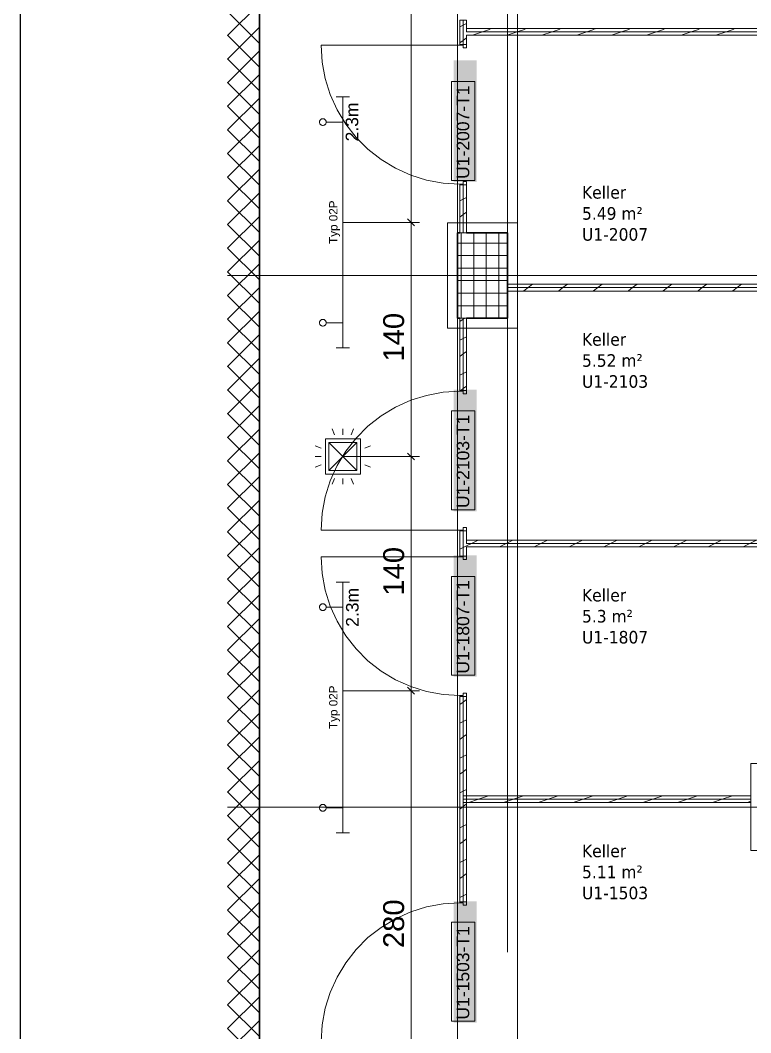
# Model space of a CAD drawing. Extents: x -1132 to 613, y -179 to 712.
# Drawn here: x -1132.4 to -1045, y 47.5 to 168.6 of the extents above; entities that cross this region are included whole.
import ezdxf
from ezdxf.lldxf.tags import DXFTag

# ---------------------------------------------------------------- set-up
doc = ezdxf.new("R2010")
doc.units = 0
doc.layers.get('0').update_dxf_attribs({"lineweight": 13})
for name, color, linetype, lineweight in [('A-AREA-____-IDEN', 7, 'Continuous', 5), ('A-DOOR-____-IDEN', 7, 'Continuous', 5), ('A-DOOR-FRAM-MCUT', 7, 'Continuous', 9), ('A-DOOR-OPNG-OTLN', 7, 'Continuous', 9), ('A-FLOR-____-OVHD', 7, 'Strichpunkt - Fein', 9), ('A-WALL-____-MCUT', 7, 'Continuous', 35), ('A-WALL-____-PATT', 7, 'Continuous', 35), ('A-WALL-FNSH-MCUT', 7, 'Continuous', 35), ('S-COLS-____-MCUT', 7, 'Continuous', 35), ('S-COLS-____-OTLN', 7, 'Continuous', 9), ('S-GRID-____-OTLN', 7, 'Continuous', 5)]:
    doc.layers.add(name, color=color, linetype=linetype, lineweight=lineweight)
for name, color, linetype, lineweight, true_color in [('EL01_VVV_Mass', 7, 'Continuous', 13, 0xb2b200), ('EL01_WAN_Leuchten', 7, 'Continuous', 13, 0x0080ff), ('EL01_WAN_Leuchtentyp', 7, 'Continuous', 13, 0x0099ff), ('EL01_WAN_Licht', 7, 'Continuous', 13, 0x0080ff)]:
    doc.layers.add(name, color=color, linetype=linetype, lineweight=lineweight, true_color=true_color)
doc.styles.get("Standard").update_dxf_attribs({"font": 'arial.ttf'})
tags = doc.linetypes.add('_Rasterlinie_', pattern=[0.375, 0.2, -0.05, 0.075, -0.05]).pattern_tags.tags
tags[10:11] = [DXFTag(74, 4), DXFTag(75, 0), DXFTag(340, '0'), DXFTag(46, 1.0), DXFTag(50, 0.0), DXFTag(44, 0.0), DXFTag(45, 0.0)]
tags[8:9] = [DXFTag(74, 4), DXFTag(75, 0), DXFTag(340, '0'), DXFTag(46, 1.0), DXFTag(50, 0.0), DXFTag(44, 0.0), DXFTag(45, 0.0)]
tags[6:7] = [DXFTag(74, 4), DXFTag(75, 0), DXFTag(340, '0'), DXFTag(46, 1.0), DXFTag(50, 0.0), DXFTag(44, 0.0), DXFTag(45, 0.0)]
tags[4:5] = [DXFTag(74, 4), DXFTag(75, 0), DXFTag(340, '0'), DXFTag(46, 1.0), DXFTag(50, 0.0), DXFTag(44, 0.0), DXFTag(45, 0.0)]
tags = doc.linetypes.add('Strichpunkt - Fein', pattern=[0.2, 0.1, -0.05, 0, -0.05]).pattern_tags.tags
tags[10:11] = [DXFTag(74, 4), DXFTag(75, 0), DXFTag(340, '0'), DXFTag(46, 1.0), DXFTag(50, 0.0), DXFTag(44, 0.0), DXFTag(45, 0.0)]
tags[8:9] = [DXFTag(74, 4), DXFTag(75, 0), DXFTag(340, '0'), DXFTag(46, 1.0), DXFTag(50, 0.0), DXFTag(44, 0.0), DXFTag(45, 0.0)]
tags[6:7] = [DXFTag(74, 4), DXFTag(75, 0), DXFTag(340, '0'), DXFTag(46, 1.0), DXFTag(50, 0.0), DXFTag(44, 0.0), DXFTag(45, 0.0)]
tags[4:5] = [DXFTag(74, 4), DXFTag(75, 0), DXFTag(340, '0'), DXFTag(46, 1.0), DXFTag(50, 0.0), DXFTag(44, 0.0), DXFTag(45, 0.0)]

# ---------------------------------------------------------------- blocks, each defined once
blk = doc.blocks.new('Referenz-A0UNPDE96I', base_point=(-1115.89, -117.37))
at = {"layer": 'A-DOOR-____-IDEN', "color": 0, "linetype": 'Continuous', "ltscale": 0.13}
for p, q in [((-1080.81, 149.42), (-1080.81, 161.26)), ((-1080.81, 161.26), (-1078.03, 161.26)), ((-1078.03, 161.26), (-1078.03, 149.42)), ((-1078.03, 149.42), (-1080.81, 149.42)), ((-1080.81, 110.04), (-1080.81, 121.88)), ((-1080.81, 121.88), (-1078.03, 121.88)), ((-1078.03, 121.88), (-1078.03, 110.04)), ((-1078.03, 110.04), (-1080.81, 110.04)), ((-1080.81, 90.24), (-1080.81, 102.08)), ((-1080.81, 102.08), (-1078.03, 102.08)), ((-1078.03, 102.08), (-1078.03, 90.24)), ((-1078.03, 90.24), (-1080.81, 90.24)), ((-1080.81, 48.86), (-1080.81, 60.7)), ((-1080.81, 60.7), (-1078.03, 60.7)), ((-1078.03, 60.7), (-1078.03, 48.86)), ((-1078.03, 48.86), (-1080.81, 48.86))]:
    blk.add_line(p, q, dxfattribs=at)
at = {"layer": 'A-DOOR-____-IDEN', "color": 7, "linetype": 'Continuous', "ltscale": 0.13, "true_color": 0xffffff}
for points in [[(-1080.56, 149.25), (-1077.8, 149.25), (-1080.56, 163.79)], [(-1077.8, 149.25), (-1080.56, 163.79), (-1077.8, 163.79)], [(-1080.56, 109.87), (-1077.8, 109.87), (-1080.56, 124.4)], [(-1077.8, 109.87), (-1080.56, 124.4), (-1077.8, 124.4)], [(-1080.56, 90.07), (-1077.8, 90.07), (-1080.56, 104.6)], [(-1077.8, 90.07), (-1080.56, 104.6), (-1077.8, 104.6)], [(-1080.56, 48.68), (-1077.8, 48.68), (-1080.56, 63.22)], [(-1077.8, 48.68), (-1080.56, 63.22), (-1077.8, 63.22)]]:
    blk.add_solid(points, dxfattribs=at)
at = {"layer": 'A-DOOR-FRAM-MCUT', "color": 0, "linetype": 'Continuous', "ltscale": 0.13}
for p, q in [((-1079.81, 165.7), (-1079.81, 165.6)), ((-1079.01, 165.7), (-1079.81, 165.7)), ((-1079.81, 165.6), (-1079.41, 165.6)), ((-1079.41, 165.6), (-1079.41, 165.3)), ((-1079.41, 165.3), (-1079.01, 165.3)), ((-1079.01, 165.3), (-1079.01, 165.7)), ((-1079.81, 149), (-1079.81, 148.9)), ((-1079.41, 149), (-1079.81, 149)), ((-1079.01, 149.3), (-1079.41, 149.3)), ((-1079.41, 149.3), (-1079.41, 149)), ((-1079.01, 148.9), (-1079.01, 149.3)), ((-1079.81, 148.9), (-1079.01, 148.9)), ((-1079.81, 124.31), (-1079.01, 124.31)), ((-1079.81, 124.21), (-1079.81, 124.31)), ((-1079.41, 124.21), (-1079.81, 124.21)), ((-1079.41, 123.91), (-1079.41, 124.21)), ((-1079.01, 123.91), (-1079.41, 123.91)), ((-1079.01, 124.31), (-1079.01, 123.91)), ((-1079.41, 107.91), (-1079.01, 107.91)), ((-1079.41, 107.61), (-1079.41, 107.91)), ((-1079.01, 107.91), (-1079.01, 107.51)), ((-1079.81, 107.61), (-1079.41, 107.61)), ((-1079.81, 107.51), (-1079.81, 107.61)), ((-1079.01, 107.51), (-1079.81, 107.51)), ((-1079.81, 104.51), (-1079.81, 104.41)), ((-1079.01, 104.51), (-1079.81, 104.51)), ((-1079.81, 104.41), (-1079.41, 104.41)), ((-1079.41, 104.41), (-1079.41, 104.11)), ((-1079.01, 104.11), (-1079.01, 104.51)), ((-1079.41, 104.11), (-1079.01, 104.11)), ((-1079.81, 87.81), (-1079.81, 87.71)), ((-1079.41, 87.81), (-1079.81, 87.81)), ((-1079.81, 87.71), (-1079.01, 87.71)), ((-1079.01, 88.11), (-1079.41, 88.11)), ((-1079.41, 88.11), (-1079.41, 87.81)), ((-1079.01, 87.71), (-1079.01, 88.11)), ((-1079.81, 63.13), (-1079.01, 63.13)), ((-1079.81, 63.03), (-1079.81, 63.13)), ((-1079.41, 63.03), (-1079.81, 63.03)), ((-1079.41, 62.73), (-1079.41, 63.03)), ((-1079.01, 63.13), (-1079.01, 62.73)), ((-1079.01, 62.73), (-1079.41, 62.73))]:
    blk.add_line(p, q, dxfattribs=at)
at = {"layer": 'A-DOOR-OPNG-OTLN', "color": 0, "linetype": 'Continuous', "ltscale": 0.13}
for p, q in [((-1079.81, 165.6), (-1096.41, 165.6)), ((-1096.41, 165.6), (-1096.29, 163.6)), ((-1096.29, 163.6), (-1095.93, 161.62)), ((-1095.93, 161.62), (-1095.34, 159.71)), ((-1095.34, 159.71), (-1094.51, 157.88)), ((-1094.51, 157.88), (-1093.48, 156.17)), ((-1093.48, 156.17), (-1092.24, 154.59)), ((-1092.24, 154.59), (-1090.82, 153.17)), ((-1090.82, 153.17), (-1089.24, 151.93)), ((-1089.24, 151.93), (-1087.53, 150.9)), ((-1087.53, 150.9), (-1085.7, 150.08)), ((-1085.7, 150.08), (-1083.79, 149.48)), ((-1083.79, 149.48), (-1081.82, 149.12)), ((-1081.82, 149.12), (-1079.81, 149)), ((-1083.79, 123.73), (-1085.7, 123.14)), ((-1081.82, 124.09), (-1083.79, 123.73)), ((-1079.81, 124.21), (-1081.82, 124.09)), ((-1085.7, 123.14), (-1087.53, 122.31)), ((-1089.24, 121.28), (-1090.82, 120.04)), ((-1087.53, 122.31), (-1089.24, 121.28)), ((-1090.82, 120.04), (-1092.24, 118.62)), ((-1092.24, 118.62), (-1093.48, 117.04)), ((-1093.48, 117.04), (-1094.51, 115.33)), ((-1094.51, 115.33), (-1095.34, 113.5)), ((-1095.34, 113.5), (-1095.93, 111.59)), ((-1095.93, 111.59), (-1096.29, 109.62)), ((-1096.29, 109.62), (-1096.41, 107.61)), ((-1079.81, 107.61), (-1096.41, 107.61)), ((-1079.81, 104.41), (-1096.41, 104.41)), ((-1096.41, 104.41), (-1096.29, 102.41)), ((-1096.29, 102.41), (-1095.93, 100.44)), ((-1095.93, 100.44), (-1095.34, 98.53)), ((-1095.34, 98.53), (-1094.51, 96.7)), ((-1094.51, 96.7), (-1093.48, 94.98)), ((-1093.48, 94.98), (-1092.24, 93.41)), ((-1092.24, 93.41), (-1090.82, 91.99)), ((-1090.82, 91.99), (-1089.24, 90.75)), ((-1089.24, 90.75), (-1087.53, 89.72)), ((-1087.53, 89.72), (-1085.7, 88.89)), ((-1085.7, 88.89), (-1083.79, 88.3)), ((-1083.79, 88.3), (-1081.82, 87.94)), ((-1081.82, 87.94), (-1079.81, 87.81)), ((-1079.81, 63.03), (-1081.82, 62.91)), ((-1085.7, 61.95), (-1087.53, 61.13)), ((-1083.79, 62.55), (-1085.7, 61.95)), ((-1081.82, 62.91), (-1083.79, 62.55)), ((-1087.53, 61.13), (-1089.24, 60.09)), ((-1089.24, 60.09), (-1090.82, 58.86)), ((-1090.82, 58.86), (-1092.24, 57.44)), ((-1092.24, 57.44), (-1093.48, 55.86)), ((-1093.48, 55.86), (-1094.51, 54.15)), ((-1094.51, 54.15), (-1095.34, 52.32)), ((-1095.34, 52.32), (-1095.93, 50.41)), ((-1095.93, 50.41), (-1096.29, 48.43)), ((-1096.29, 48.43), (-1096.41, 46.43))]:
    blk.add_line(p, q, dxfattribs=at)
at = {"layer": 'A-FLOR-____-OVHD', "color": 0, "linetype": 'Strichpunkt - Fein', "ltscale": 0.13}
for p, q in [((-1074.11, 57.13), (-1074.11, 392.58)), ((-1072.91, 373.68), (-1072.91, -106.42)), ((-1074.11, 142.78), (-1074.11, 194.98)), ((-1072.91, 144.38), (-1081.31, 144.38)), ((-1081.31, 144.38), (-1081.31, 131.78)), ((-1072.91, 131.78), (-1072.91, 144.38)), ((-1081.31, 131.78), (-1072.91, 131.78)), ((-1004.31, 79.68), (-1045.01, 79.68)), ((-1045.01, 79.68), (-1045.01, 69.28)), ((-1045.01, 69.28), (-1004.31, 69.28))]:
    blk.add_line(p, q, dxfattribs=at)
at = {"layer": 'A-WALL-____-MCUT', "color": 0, "linetype": 'Continuous', "ltscale": 0.35}
blk.add_line((-1103.81, -107.62), (-1103.81, 257.88), dxfattribs=at)
at = {"layer": 'A-WALL-____-MCUT', "color": 0, "linetype": 'Continuous', "lineweight": 9, "ltscale": 0.13}
for p, q in [((-1079.41, 165.7), (-1079.41, 168.6)), ((-1079.01, 167.6), (-1079.01, 167.2)), ((-924.61, 167.2), (-1079.01, 167.2)), ((-1079.41, 143.18), (-1079.41, 148.9)), ((-1079.81, 143.18), (-1079.01, 143.18)), ((-924.61, 136.61), (-1074.11, 136.61)), ((-1079.01, 132.98), (-1079.81, 132.98)), ((-1079.41, 124.31), (-1079.41, 132.98)), ((-1079.41, 104.51), (-1079.41, 107.51)), ((-1079.01, 106.41), (-1079.01, 106.01)), ((-924.61, 106.01), (-1079.01, 106.01)), ((-1079.41, 63.13), (-1079.41, 87.71)), ((-1045.01, 75.42), (-1079.41, 75.42))]:
    blk.add_line(p, q, dxfattribs=at)
at = {"layer": 'A-WALL-____-PATT', "color": 0, "linetype": 'Continuous', "lineweight": 9, "ltscale": 0.13}
for p, q in [((-1107.61, 166.79), (-1103.81, 170.58)), ((-1103.81, 165.83), (-1107.61, 169.63)), ((-1107.61, 163.96), (-1103.81, 167.76)), ((-1079.41, 168), (-1079.81, 167.8)), ((-1079.01, 168.2), (-1079.41, 168)), ((-1077.12, 167.2), (-1078.32, 166.8)), ((-1076.27, 167.48), (-1077.12, 167.2)), ((-1076.06, 167.6), (-1076.21, 167.52)), ((-1072.95, 167.2), (-1074.15, 166.8)), ((-1072.1, 167.48), (-1072.95, 167.2)), ((-1071.9, 167.6), (-1072.05, 167.52)), ((-1068.79, 167.2), (-1069.99, 166.8)), ((-1067.93, 167.48), (-1068.79, 167.2)), ((-1067.73, 167.6), (-1067.88, 167.52)), ((-1064.63, 167.2), (-1065.83, 166.8)), ((-1063.77, 167.48), (-1064.63, 167.2)), ((-1063.57, 167.6), (-1063.72, 167.52)), ((-1060.46, 167.2), (-1061.66, 166.8)), ((-1059.6, 167.48), (-1060.46, 167.2)), ((-1059.4, 167.6), (-1059.55, 167.52)), ((-1056.3, 167.2), (-1057.5, 166.8)), ((-1055.44, 167.48), (-1056.3, 167.2)), ((-1055.24, 167.6), (-1055.39, 167.52)), ((-1052.13, 167.2), (-1053.33, 166.8)), ((-1051.27, 167.48), (-1052.13, 167.2)), ((-1051.07, 167.6), (-1051.22, 167.52)), ((-1047.97, 167.2), (-1049.17, 166.8)), ((-1047.11, 167.48), (-1047.97, 167.2)), ((-1046.91, 167.6), (-1047.06, 167.52)), ((-1103.81, 163), (-1107.61, 166.8)), ((-1079.41, 166.18), (-1079.81, 165.88)), ((-1079.01, 166.48), (-1079.41, 166.18)), ((-1107.61, 161.13), (-1103.81, 164.93)), ((-1103.81, 160.17), (-1107.61, 163.97)), ((-1107.61, 158.3), (-1103.81, 162.1)), ((-1103.81, 157.34), (-1107.61, 161.14)), ((-1107.61, 155.47), (-1103.81, 159.27)), ((-1103.81, 154.51), (-1107.61, 158.31)), ((-1107.61, 152.64), (-1103.81, 156.44)), ((-1103.81, 151.69), (-1107.61, 155.48)), ((-1107.61, 149.82), (-1103.81, 153.61)), ((-1103.81, 148.86), (-1107.61, 152.66)), ((-1107.61, 146.99), (-1103.81, 150.79)), ((-1103.81, 146.03), (-1107.61, 149.83)), ((-1107.61, 144.16), (-1103.81, 147.96)), ((-1103.81, 143.2), (-1107.61, 147)), ((-1079.41, 147.18), (-1079.81, 146.98)), ((-1079.01, 147.38), (-1079.41, 147.18)), ((-1079.41, 145.35), (-1079.81, 145.05)), ((-1079.01, 145.65), (-1079.41, 145.35)), ((-1107.61, 141.33), (-1103.81, 145.13)), ((-1103.81, 140.37), (-1107.61, 144.17)), ((-1079.01, 143.21), (-1079.08, 143.18)), ((-1107.61, 138.5), (-1103.81, 142.3)), ((-1103.81, 137.54), (-1107.61, 141.34)), ((-1107.61, 135.67), (-1103.81, 139.47)), ((-1103.81, 134.72), (-1107.61, 138.51)), ((-1071.11, 137.01), (-1071.64, 136.61)), ((-1066.94, 137.01), (-1067.48, 136.61)), ((-1062.78, 137.01), (-1063.31, 136.61)), ((-1058.61, 137.01), (-1059.15, 136.61)), ((-1054.45, 137.01), (-1054.98, 136.61)), ((-1050.28, 137.01), (-1050.82, 136.61)), ((-1046.12, 137.01), (-1046.65, 136.61)), ((-1107.61, 132.85), (-1103.81, 136.64)), ((-1103.81, 131.89), (-1107.61, 135.69)), ((-1072.05, 136.28), (-1072.21, 136.21)), ((-1071.64, 136.61), (-1072.15, 136.23)), ((-1067.89, 136.28), (-1068.04, 136.21)), ((-1067.48, 136.61), (-1067.98, 136.23)), ((-1063.72, 136.28), (-1063.88, 136.21)), ((-1063.31, 136.61), (-1063.81, 136.23)), ((-1059.56, 136.28), (-1059.71, 136.21)), ((-1059.15, 136.61), (-1059.65, 136.23)), ((-1055.39, 136.28), (-1055.55, 136.21)), ((-1054.98, 136.61), (-1055.48, 136.23)), ((-1051.23, 136.28), (-1051.38, 136.21)), ((-1050.82, 136.61), (-1051.32, 136.23)), ((-1047.06, 136.28), (-1047.22, 136.21)), ((-1046.65, 136.61), (-1047.15, 136.23)), ((-1107.61, 130.02), (-1103.81, 133.81)), ((-1103.81, 129.06), (-1107.61, 132.86)), ((-1079.41, 132.86), (-1079.81, 132.56)), ((-1079.26, 132.98), (-1079.41, 132.86)), ((-1107.61, 127.19), (-1103.81, 130.99)), ((-1103.81, 126.23), (-1107.61, 130.03)), ((-1079.41, 130.52), (-1079.81, 130.32)), ((-1079.01, 130.72), (-1079.41, 130.52)), ((-1079.41, 128.69), (-1079.81, 128.39)), ((-1079.01, 128.99), (-1079.41, 128.69)), ((-1107.61, 124.36), (-1103.81, 128.16)), ((-1103.81, 123.4), (-1107.61, 127.2)), ((-1079.41, 126.35), (-1079.81, 126.15)), ((-1079.01, 126.55), (-1079.41, 126.35)), ((-1107.61, 121.53), (-1103.81, 125.33)), ((-1079.01, 124.83), (-1079.41, 124.53)), ((-1103.81, 120.57), (-1107.61, 124.37)), ((-1079.41, 124.53), (-1079.7, 124.31)), ((-1107.61, 118.7), (-1103.81, 122.5)), ((-1103.81, 117.75), (-1107.61, 121.54)), ((-1107.61, 115.88), (-1103.81, 119.67)), ((-1103.81, 114.92), (-1107.61, 118.71)), ((-1107.61, 113.05), (-1103.81, 116.84)), ((-1103.81, 112.09), (-1107.61, 115.89)), ((-1107.61, 110.22), (-1103.81, 114.02)), ((-1103.81, 109.26), (-1107.61, 113.06)), ((-1107.61, 107.39), (-1103.81, 111.19)), ((-1103.81, 106.43), (-1107.61, 110.23)), ((-1107.61, 104.56), (-1103.81, 108.36)), ((-1103.81, 103.6), (-1107.61, 107.4)), ((-1107.61, 101.73), (-1103.81, 105.53)), ((-1079.41, 105.53), (-1079.81, 105.33)), ((-1079.01, 105.73), (-1079.41, 105.53)), ((-1078.44, 106.01), (-1079.01, 105.73)), ((-1077.64, 106.41), (-1078.44, 106.01)), ((-1074.28, 106.01), (-1075.08, 105.61)), ((-1073.48, 106.41), (-1074.28, 106.01)), ((-1070.11, 106.01), (-1070.91, 105.61)), ((-1069.31, 106.41), (-1070.11, 106.01)), ((-1065.95, 106.01), (-1066.75, 105.61)), ((-1065.15, 106.41), (-1065.95, 106.01)), ((-1061.78, 106.01), (-1062.58, 105.61)), ((-1060.98, 106.41), (-1061.78, 106.01)), ((-1057.62, 106.01), (-1058.42, 105.61)), ((-1056.82, 106.41), (-1057.62, 106.01)), ((-1053.45, 106.01), (-1054.25, 105.61)), ((-1052.65, 106.41), (-1053.45, 106.01)), ((-1049.29, 106.01), (-1050.09, 105.61)), ((-1048.49, 106.41), (-1049.29, 106.01)), ((-1045.12, 106.01), (-1045.92, 105.61)), ((-1044.32, 106.41), (-1045.12, 106.01)), ((-1103.81, 100.77), (-1107.61, 104.57)), ((-1107.61, 98.9), (-1103.81, 102.7)), ((-1103.81, 97.95), (-1107.61, 101.74)), ((-1107.61, 96.08), (-1103.81, 99.87)), ((-1103.81, 95.12), (-1107.61, 98.92)), ((-1107.61, 93.25), (-1103.81, 97.05)), ((-1103.81, 92.29), (-1107.61, 96.09)), ((-1107.61, 90.42), (-1103.81, 94.22)), ((-1103.81, 89.46), (-1107.61, 93.26)), ((-1107.61, 87.59), (-1103.81, 91.39)), ((-1103.81, 86.63), (-1107.61, 90.43)), ((-1107.61, 84.76), (-1103.81, 88.56)), ((-1103.81, 83.8), (-1107.61, 87.6)), ((-1079.01, 87.34), (-1079.41, 87.04)), ((-1079.41, 87.04), (-1079.81, 86.74)), ((-1107.61, 81.93), (-1103.81, 85.73)), ((-1079.01, 84.9), (-1079.41, 84.7)), ((-1103.81, 80.98), (-1107.61, 84.77)), ((-1079.41, 84.7), (-1079.81, 84.5)), ((-1107.61, 79.11), (-1103.81, 82.9)), ((-1079.41, 82.88), (-1079.81, 82.58)), ((-1079.01, 83.18), (-1079.41, 82.88)), ((-1103.81, 78.15), (-1107.61, 81.94)), ((-1107.61, 76.28), (-1103.81, 80.07)), ((-1079.41, 80.54), (-1079.81, 80.34)), ((-1079.01, 80.74), (-1079.41, 80.54)), ((-1103.81, 75.32), (-1107.61, 79.12)), ((-1079.01, 79.01), (-1079.41, 78.71)), ((-1079.41, 78.71), (-1079.81, 78.41)), ((-1107.61, 73.45), (-1103.81, 77.25)), ((-1079.41, 76.37), (-1079.81, 76.17)), ((-1079.01, 76.57), (-1079.41, 76.37)), ((-1103.81, 72.49), (-1107.61, 76.29)), ((-1077.57, 75.42), (-1078.76, 75.03)), ((-1076.37, 75.82), (-1077.57, 75.42)), ((-1073.4, 75.42), (-1074.59, 75.03)), ((-1072.2, 75.82), (-1073.4, 75.42)), ((-1069.24, 75.42), (-1070.43, 75.03)), ((-1068.04, 75.82), (-1069.24, 75.42)), ((-1065.07, 75.42), (-1066.26, 75.03)), ((-1063.87, 75.82), (-1065.07, 75.42)), ((-1060.91, 75.42), (-1062.1, 75.03)), ((-1059.71, 75.82), (-1060.91, 75.42)), ((-1056.74, 75.42), (-1057.93, 75.03)), ((-1055.54, 75.82), (-1056.74, 75.42)), ((-1052.58, 75.42), (-1053.77, 75.03)), ((-1051.38, 75.82), (-1052.58, 75.42)), ((-1048.41, 75.42), (-1049.6, 75.03)), ((-1047.21, 75.82), (-1048.41, 75.42)), ((-1045.01, 75.17), (-1045.44, 75.03)), ((-1107.61, 70.62), (-1103.81, 74.42)), ((-1079.41, 74.55), (-1079.81, 74.25)), ((-1079.01, 74.85), (-1079.41, 74.55)), ((-1103.81, 69.66), (-1107.61, 73.46)), ((-1107.61, 67.79), (-1103.81, 71.59)), ((-1079.41, 72.21), (-1079.81, 72.01)), ((-1079.01, 72.41), (-1079.41, 72.21)), ((-1103.81, 66.83), (-1107.61, 70.63)), ((-1079.41, 70.38), (-1079.81, 70.08)), ((-1079.01, 70.68), (-1079.41, 70.38)), ((-1107.61, 64.96), (-1103.81, 68.76)), ((-1079.41, 68.04), (-1079.81, 67.84)), ((-1079.01, 68.24), (-1079.41, 68.04)), ((-1103.81, 64.01), (-1107.61, 67.8)), ((-1107.61, 62.14), (-1103.81, 65.93)), ((-1079.41, 66.22), (-1079.81, 65.92)), ((-1079.01, 66.52), (-1079.41, 66.22)), ((-1103.81, 61.18), (-1107.61, 64.97)), ((-1107.61, 59.31), (-1103.81, 63.1)), ((-1079.41, 63.88), (-1079.81, 63.68)), ((-1079.01, 64.08), (-1079.41, 63.88)), ((-1103.81, 58.35), (-1107.61, 62.15)), ((-1107.61, 56.48), (-1103.81, 60.28)), ((-1103.81, 55.52), (-1107.61, 59.32)), ((-1107.61, 53.65), (-1103.81, 57.45)), ((-1103.81, 52.69), (-1107.61, 56.49)), ((-1107.61, 50.82), (-1103.81, 54.62)), ((-1103.81, 49.86), (-1107.61, 53.66)), ((-1107.61, 47.99), (-1103.81, 51.79)), ((-1103.81, 47.03), (-1107.61, 50.83)), ((-1107.61, 45.16), (-1103.81, 48.96)), ((-1103.81, 44.21), (-1107.61, 48))]:
    blk.add_line(p, q, dxfattribs=at)
at = {"layer": 'A-WALL-FNSH-MCUT', "color": 0, "linetype": 'Continuous', "lineweight": 9, "ltscale": 0.13}
for p, q in [((-1079.81, 168.6), (-1079.81, 165.7)), ((-1079.01, 168.6), (-1079.81, 168.6)), ((-1079.01, 167.6), (-1079.01, 168.6)), ((-924.61, 167.6), (-1079.01, 167.6)), ((-1079.01, 165.7), (-1079.01, 166.8)), ((-1079.01, 166.8), (-924.61, 166.8)), ((-1079.81, 165.7), (-1079.01, 165.7)), ((-1079.81, 148.9), (-1079.81, 143.18)), ((-1079.01, 148.9), (-1079.81, 148.9)), ((-1079.01, 143.18), (-1079.01, 148.9)), ((-924.61, 137.01), (-1074.11, 137.01)), ((-1074.11, 137.01), (-1074.11, 136.21)), ((-1074.11, 136.21), (-924.61, 136.21)), ((-1079.81, 132.98), (-1079.81, 124.31)), ((-1079.01, 124.31), (-1079.01, 132.98)), ((-1079.81, 124.31), (-1079.01, 124.31)), ((-1079.81, 107.51), (-1079.81, 104.51)), ((-1079.01, 107.51), (-1079.81, 107.51)), ((-1079.01, 106.41), (-1079.01, 107.51)), ((-924.61, 106.41), (-1079.01, 106.41)), ((-1079.01, 104.51), (-1079.01, 105.61)), ((-1079.01, 105.61), (-924.61, 105.61)), ((-1079.81, 104.51), (-1079.01, 104.51)), ((-1079.81, 87.71), (-1079.81, 63.13)), ((-1079.01, 87.71), (-1079.81, 87.71)), ((-1079.01, 63.13), (-1079.01, 87.71)), ((-1045.01, 75.82), (-1079.41, 75.82)), ((-1045.01, 75.02), (-1045.01, 75.82)), ((-1079.41, 75.02), (-1045.01, 75.02)), ((-1079.81, 63.13), (-1079.01, 63.13))]:
    blk.add_line(p, q, dxfattribs=at)
at = {"layer": 'S-COLS-____-MCUT', "color": 0, "linetype": 'Continuous', "ltscale": 0.35}
for p, q in [((-1079.81, 143.18), (-1080.11, 143.18)), ((-1080.11, 143.18), (-1080.11, 132.98)), ((-1074.11, 143.18), (-1079.01, 143.18)), ((-1074.11, 132.98), (-1074.11, 143.18)), ((-1080.11, 132.98), (-1079.81, 132.98)), ((-1079.01, 132.98), (-1074.11, 132.98))]:
    blk.add_line(p, q, dxfattribs=at)
at = {"layer": 'S-COLS-____-OTLN', "color": 0, "linetype": 'Continuous', "ltscale": 0.13}
for p, q in [((-1079.41, 143.18), (-1079.81, 143.18)), ((-1079.65, 132.98), (-1079.65, 143.18)), ((-1079.01, 143.18), (-1079.41, 143.18)), ((-1078.15, 132.98), (-1078.15, 143.18)), ((-1076.65, 132.98), (-1076.65, 143.18)), ((-1075.15, 132.98), (-1075.15, 143.18)), ((-1080.11, 141.95), (-1074.11, 141.95)), ((-1080.11, 140.45), (-1074.11, 140.45)), ((-1080.11, 138.95), (-1074.11, 138.95)), ((-1080.11, 137.45), (-1074.11, 137.45)), ((-1080.11, 135.95), (-1074.11, 135.95)), ((-1080.11, 134.45), (-1074.11, 134.45)), ((-1079.81, 132.98), (-1079.41, 132.98)), ((-1079.41, 132.98), (-1079.01, 132.98))]:
    blk.add_line(p, q, dxfattribs=at)
at = {"layer": 'S-GRID-____-OTLN', "color": 0, "linetype": '_Rasterlinie_', "ltscale": 0.13}
for p, q in [((-1080.11, -113.6), (-1080.11, 631.48)), ((-1107.61, 138.08), (103.38, 138.08)), ((-1107.61, 74.48), (103.38, 74.48))]:
    blk.add_line(p, q, dxfattribs=at)
at = {"layer": 'A-AREA-____-IDEN', "color": 0, "linetype": 'Continuous', "ltscale": 0.13, "char_height": 1.5, "attachment_point": 1}
for s, insert in [('{\\W0.9;\\fVerdana;Keller}', (-1065.2, 148.76)), ('{\\W0.9;\\fVerdana;5.49 m²}', (-1065.2, 146.24)), ('{\\W0.9;\\fVerdana;U1-2007}', (-1065.2, 143.73)), ('{\\W0.9;\\fVerdana;Keller}', (-1065.2, 131.17)), ('{\\W0.9;\\fVerdana;5.52 m²}', (-1065.2, 128.65)), ('{\\W0.9;\\fVerdana;U1-2103}', (-1065.2, 126.14)), ('{\\W0.9;\\fVerdana;Keller}', (-1065.2, 100.58)), ('{\\W0.9;\\fVerdana;5.3 m²}', (-1065.2, 98.06)), ('{\\W0.9;\\fVerdana;U1-1807}', (-1065.2, 95.55)), ('{\\W0.9;\\fVerdana;Keller}', (-1065.2, 69.98)), ('{\\W0.9;\\fVerdana;5.11 m²}', (-1065.2, 67.47)), ('{\\W0.9;\\fVerdana;U1-1503}', (-1065.2, 64.96))]:
    blk.add_mtext(s, dxfattribs=dict(at, insert=insert))
at = {"layer": 'A-DOOR-____-IDEN', "color": 0, "linetype": 'Continuous', "ltscale": 0.13, "char_height": 1.5, "attachment_point": 1, "rotation": 90}
for s, insert in [('{\\fArial;U1-2007-T1}', (-1080.19, 149.62)), ('{\\fArial;U1-2103-T1}', (-1080.19, 110.24)), ('{\\fArial;U1-1807-T1}', (-1080.19, 90.44)), ('{\\fArial;U1-1503-T1}', (-1080.19, 49.06))]:
    blk.add_mtext(s, dxfattribs=dict(at, insert=insert))
blk = doc.blocks.new('LED-Langfeldleuchte 37W-A0UNPDUV6I', base_point=(-1096.61, 71.4))
at = {"color": 0, "lineweight": -2}
for p, q in [((-1093.01, 101.4), (-1094.61, 101.4)), ((-1093.81, 71.4), (-1093.81, 101.4)), ((-1096.6, 98.5), (-1096.61, 98.45)), ((-1096.61, 98.45), (-1096.61, 98.4)), ((-1096.61, 98.4), (-1096.61, 98.35)), ((-1096.61, 98.35), (-1096.6, 98.3)), ((-1096.58, 98.55), (-1096.6, 98.5)), ((-1096.6, 98.3), (-1096.58, 98.25)), ((-1096.56, 98.6), (-1096.58, 98.55)), ((-1096.58, 98.25), (-1096.56, 98.2)), ((-1096.53, 98.64), (-1096.56, 98.6)), ((-1096.56, 98.2), (-1096.53, 98.16)), ((-1096.5, 98.68), (-1096.53, 98.64)), ((-1096.53, 98.16), (-1096.5, 98.12)), ((-1096.46, 98.72), (-1096.5, 98.68)), ((-1096.5, 98.12), (-1096.46, 98.08)), ((-1096.41, 98.75), (-1096.46, 98.72)), ((-1096.37, 98.77), (-1096.41, 98.75)), ((-1096.32, 98.79), (-1096.37, 98.77)), ((-1096.26, 98.8), (-1096.32, 98.79)), ((-1096.21, 98.8), (-1096.26, 98.8)), ((-1096.16, 98.8), (-1096.21, 98.8)), ((-1096.11, 98.79), (-1096.16, 98.8)), ((-1096.06, 98.77), (-1096.11, 98.79)), ((-1096.01, 98.75), (-1096.06, 98.77)), ((-1095.97, 98.72), (-1096.01, 98.75)), ((-1095.93, 98.68), (-1095.97, 98.72)), ((-1095.97, 98.08), (-1095.93, 98.12)), ((-1095.9, 98.64), (-1095.93, 98.68)), ((-1095.93, 98.12), (-1095.9, 98.16)), ((-1095.87, 98.6), (-1095.9, 98.64)), ((-1095.9, 98.16), (-1095.87, 98.2)), ((-1095.84, 98.55), (-1095.87, 98.6)), ((-1095.87, 98.2), (-1095.84, 98.25)), ((-1095.83, 98.5), (-1095.84, 98.55)), ((-1095.84, 98.25), (-1095.83, 98.3)), ((-1095.82, 98.45), (-1095.83, 98.5)), ((-1095.83, 98.3), (-1095.82, 98.35)), ((-1095.81, 98.4), (-1095.82, 98.45)), ((-1095.82, 98.35), (-1095.81, 98.4)), ((-1093.81, 98.4), (-1095.81, 98.4)), ((-1096.46, 98.08), (-1096.41, 98.05)), ((-1096.41, 98.05), (-1096.37, 98.03)), ((-1096.37, 98.03), (-1096.32, 98.01)), ((-1096.32, 98.01), (-1096.26, 98)), ((-1096.26, 98), (-1096.21, 98)), ((-1096.21, 98), (-1096.16, 98)), ((-1096.16, 98), (-1096.11, 98.01)), ((-1096.11, 98.01), (-1096.06, 98.03)), ((-1096.06, 98.03), (-1096.01, 98.05)), ((-1096.01, 98.05), (-1095.97, 98.08)), ((-1096.6, 74.5), (-1096.61, 74.45)), ((-1096.61, 74.45), (-1096.61, 74.4)), ((-1096.61, 74.4), (-1096.61, 74.35)), ((-1096.61, 74.35), (-1096.6, 74.3)), ((-1096.58, 74.55), (-1096.6, 74.5)), ((-1096.6, 74.3), (-1096.58, 74.25)), ((-1096.56, 74.6), (-1096.58, 74.55)), ((-1096.58, 74.25), (-1096.56, 74.2)), ((-1096.53, 74.64), (-1096.56, 74.6)), ((-1096.56, 74.2), (-1096.53, 74.16)), ((-1096.5, 74.68), (-1096.53, 74.64)), ((-1096.53, 74.16), (-1096.5, 74.12)), ((-1096.46, 74.72), (-1096.5, 74.68)), ((-1096.5, 74.12), (-1096.46, 74.08)), ((-1096.41, 74.75), (-1096.46, 74.72)), ((-1096.46, 74.08), (-1096.41, 74.05)), ((-1096.37, 74.77), (-1096.41, 74.75)), ((-1096.41, 74.05), (-1096.37, 74.03)), ((-1096.32, 74.79), (-1096.37, 74.77)), ((-1096.37, 74.03), (-1096.32, 74.01)), ((-1096.26, 74.8), (-1096.32, 74.79)), ((-1096.32, 74.01), (-1096.26, 74)), ((-1096.21, 74.8), (-1096.26, 74.8)), ((-1096.26, 74), (-1096.21, 74)), ((-1096.16, 74.8), (-1096.21, 74.8)), ((-1096.21, 74), (-1096.16, 74)), ((-1096.11, 74.79), (-1096.16, 74.8)), ((-1096.16, 74), (-1096.11, 74.01)), ((-1096.06, 74.77), (-1096.11, 74.79)), ((-1096.11, 74.01), (-1096.06, 74.03)), ((-1096.01, 74.75), (-1096.06, 74.77)), ((-1096.06, 74.03), (-1096.01, 74.05)), ((-1095.97, 74.72), (-1096.01, 74.75)), ((-1096.01, 74.05), (-1095.97, 74.08)), ((-1095.93, 74.68), (-1095.97, 74.72)), ((-1095.97, 74.08), (-1095.93, 74.12)), ((-1095.9, 74.64), (-1095.93, 74.68)), ((-1095.93, 74.12), (-1095.9, 74.16)), ((-1095.87, 74.6), (-1095.9, 74.64)), ((-1095.9, 74.16), (-1095.87, 74.2)), ((-1095.84, 74.55), (-1095.87, 74.6)), ((-1095.87, 74.2), (-1095.84, 74.25)), ((-1095.83, 74.5), (-1095.84, 74.55)), ((-1095.84, 74.25), (-1095.83, 74.3)), ((-1095.82, 74.45), (-1095.83, 74.5)), ((-1095.83, 74.3), (-1095.82, 74.35)), ((-1095.81, 74.4), (-1095.82, 74.45)), ((-1095.82, 74.35), (-1095.81, 74.4)), ((-1093.81, 74.4), (-1095.81, 74.4)), ((-1093.01, 71.4), (-1094.61, 71.4))]:
    blk.add_line(p, q, dxfattribs=at)
blk = doc.blocks.new('Bemerkung 1-A0UNPDUX6I', base_point=(-1095.46, 83.82))
at = {"color": 0, "lineweight": -2, "insert": (-1095.46, 83.82), "char_height": 1, "attachment_point": 1, "rotation": 90}
blk.add_mtext('{\\fArial;Typ 02P}', dxfattribs=at)
blk = doc.blocks.new('Bauteilbeschriftung-A0UNPDUZ6I', base_point=(-1093.44, 96.04))
at = {"color": 0, "linetype": 'ByBlock', "lineweight": -2, "ltscale": 0.13, "insert": (-1093.44, 96.04), "char_height": 1.5, "attachment_point": 1, "rotation": 90}
blk.add_mtext('{\\fArial;2.3m}', dxfattribs=at)
blk = doc.blocks.new('Maß-A0UNPEE96I', base_point=(-1093.81, 87.99))
at = {"color": 0, "lineweight": -2}
for p, q in [((-1084.65, 116.41), (-1093.81, 116.41)), ((-1086.07, 116.82), (-1085.24, 116)), ((-1085.65, 88.4), (-1085.65, 116.41)), ((-1086.07, 88.81), (-1085.24, 87.99)), ((-1084.65, 88.4), (-1093.81, 88.4))]:
    blk.add_line(p, q, dxfattribs=at)
at = {"color": 0, "lineweight": -2, "insert": (-1088.99, 99.77), "char_height": 2.5, "attachment_point": 1, "rotation": 90}
blk.add_mtext('{\\fArial;140}', dxfattribs=at)
blk = doc.blocks.new('LED-Langfeldleuchte 37W-A0UNPEWT6I', base_point=(-1096.61, 129.42))
at = {"color": 0, "lineweight": -2}
for p, q in [((-1093.01, 159.42), (-1094.61, 159.42)), ((-1093.81, 129.42), (-1093.81, 159.42)), ((-1096.6, 156.52), (-1096.61, 156.47)), ((-1096.61, 156.47), (-1096.61, 156.42)), ((-1096.61, 156.42), (-1096.61, 156.37)), ((-1096.61, 156.37), (-1096.6, 156.31)), ((-1096.58, 156.57), (-1096.6, 156.52)), ((-1096.6, 156.31), (-1096.58, 156.26)), ((-1096.56, 156.62), (-1096.58, 156.57)), ((-1096.58, 156.26), (-1096.56, 156.22)), ((-1096.53, 156.66), (-1096.56, 156.62)), ((-1096.5, 156.7), (-1096.53, 156.66)), ((-1096.46, 156.74), (-1096.5, 156.7)), ((-1096.41, 156.76), (-1096.46, 156.74)), ((-1096.37, 156.79), (-1096.41, 156.76)), ((-1096.32, 156.8), (-1096.37, 156.79)), ((-1096.26, 156.81), (-1096.32, 156.8)), ((-1096.21, 156.82), (-1096.26, 156.81)), ((-1096.16, 156.81), (-1096.21, 156.82)), ((-1096.11, 156.8), (-1096.16, 156.81)), ((-1096.06, 156.79), (-1096.11, 156.8)), ((-1096.01, 156.76), (-1096.06, 156.79)), ((-1095.97, 156.74), (-1096.01, 156.76)), ((-1095.93, 156.7), (-1095.97, 156.74)), ((-1095.9, 156.66), (-1095.93, 156.7)), ((-1095.87, 156.62), (-1095.9, 156.66)), ((-1095.84, 156.57), (-1095.87, 156.62)), ((-1095.87, 156.22), (-1095.84, 156.26)), ((-1095.83, 156.52), (-1095.84, 156.57)), ((-1095.84, 156.26), (-1095.83, 156.31)), ((-1095.82, 156.47), (-1095.83, 156.52)), ((-1095.83, 156.31), (-1095.82, 156.37)), ((-1095.81, 156.42), (-1095.82, 156.47)), ((-1095.82, 156.37), (-1095.81, 156.42)), ((-1093.81, 156.42), (-1095.81, 156.42)), ((-1096.56, 156.22), (-1096.53, 156.17)), ((-1096.53, 156.17), (-1096.5, 156.14)), ((-1096.5, 156.14), (-1096.46, 156.1)), ((-1096.46, 156.1), (-1096.41, 156.07)), ((-1096.41, 156.07), (-1096.37, 156.05)), ((-1096.37, 156.05), (-1096.32, 156.03)), ((-1096.32, 156.03), (-1096.26, 156.02)), ((-1096.26, 156.02), (-1096.21, 156.02)), ((-1096.21, 156.02), (-1096.16, 156.02)), ((-1096.16, 156.02), (-1096.11, 156.03)), ((-1096.11, 156.03), (-1096.06, 156.05)), ((-1096.06, 156.05), (-1096.01, 156.07)), ((-1096.01, 156.07), (-1095.97, 156.1)), ((-1095.97, 156.1), (-1095.93, 156.14)), ((-1095.93, 156.14), (-1095.9, 156.17)), ((-1095.9, 156.17), (-1095.87, 156.22)), ((-1096.6, 132.52), (-1096.61, 132.47)), ((-1096.61, 132.47), (-1096.61, 132.42)), ((-1096.61, 132.42), (-1096.61, 132.37)), ((-1096.61, 132.37), (-1096.6, 132.31)), ((-1096.58, 132.57), (-1096.6, 132.52)), ((-1096.6, 132.31), (-1096.58, 132.26)), ((-1096.56, 132.62), (-1096.58, 132.57)), ((-1096.58, 132.26), (-1096.56, 132.22)), ((-1096.53, 132.66), (-1096.56, 132.62)), ((-1096.56, 132.22), (-1096.53, 132.17)), ((-1096.5, 132.7), (-1096.53, 132.66)), ((-1096.53, 132.17), (-1096.5, 132.14)), ((-1096.46, 132.74), (-1096.5, 132.7)), ((-1096.5, 132.14), (-1096.46, 132.1)), ((-1096.41, 132.76), (-1096.46, 132.74)), ((-1096.46, 132.1), (-1096.41, 132.07)), ((-1096.37, 132.79), (-1096.41, 132.76)), ((-1096.41, 132.07), (-1096.37, 132.05)), ((-1096.32, 132.8), (-1096.37, 132.79)), ((-1096.37, 132.05), (-1096.32, 132.03)), ((-1096.26, 132.81), (-1096.32, 132.8)), ((-1096.32, 132.03), (-1096.26, 132.02)), ((-1096.21, 132.82), (-1096.26, 132.81)), ((-1096.26, 132.02), (-1096.21, 132.02)), ((-1096.16, 132.81), (-1096.21, 132.82)), ((-1096.21, 132.02), (-1096.16, 132.02)), ((-1096.11, 132.8), (-1096.16, 132.81)), ((-1096.16, 132.02), (-1096.11, 132.03)), ((-1096.06, 132.79), (-1096.11, 132.8)), ((-1096.11, 132.03), (-1096.06, 132.05)), ((-1096.01, 132.76), (-1096.06, 132.79)), ((-1096.06, 132.05), (-1096.01, 132.07)), ((-1095.97, 132.74), (-1096.01, 132.76)), ((-1096.01, 132.07), (-1095.97, 132.1)), ((-1095.93, 132.7), (-1095.97, 132.74)), ((-1095.97, 132.1), (-1095.93, 132.14)), ((-1095.9, 132.66), (-1095.93, 132.7)), ((-1095.93, 132.14), (-1095.9, 132.17)), ((-1095.87, 132.62), (-1095.9, 132.66)), ((-1095.9, 132.17), (-1095.87, 132.22)), ((-1095.84, 132.57), (-1095.87, 132.62)), ((-1095.87, 132.22), (-1095.84, 132.26)), ((-1095.83, 132.52), (-1095.84, 132.57)), ((-1095.84, 132.26), (-1095.83, 132.31)), ((-1095.82, 132.47), (-1095.83, 132.52)), ((-1095.83, 132.31), (-1095.82, 132.37)), ((-1095.81, 132.42), (-1095.82, 132.47)), ((-1095.82, 132.37), (-1095.81, 132.42)), ((-1093.81, 132.42), (-1095.81, 132.42)), ((-1093.01, 129.42), (-1094.61, 129.42))]:
    blk.add_line(p, q, dxfattribs=at)
blk = doc.blocks.new('Bemerkung 1-A0UNPEWV6I', base_point=(-1095.46, 141.84))
at = {"color": 0, "lineweight": -2, "insert": (-1095.46, 141.84), "char_height": 1, "attachment_point": 1, "rotation": 90}
blk.add_mtext('{\\fArial;Typ 02P}', dxfattribs=at)
blk = doc.blocks.new('Bauteilbeschriftung-A0UNPEWX6I', base_point=(-1093.48, 154.1))
at = {"color": 0, "linetype": 'ByBlock', "lineweight": -2, "ltscale": 0.13, "insert": (-1093.48, 154.1), "char_height": 1.5, "attachment_point": 1, "rotation": 90}
blk.add_mtext('{\\fArial;2.3m}', dxfattribs=at)
blk = doc.blocks.new('Maß-A0UNPFF16I', base_point=(-1093.81, 116))
at = {"color": 0, "lineweight": -2}
for p, q in [((-1084.65, 144.42), (-1093.81, 144.42)), ((-1086.07, 144.83), (-1085.24, 144)), ((-1085.65, 116.41), (-1085.65, 144.42)), ((-1084.65, 116.41), (-1093.81, 116.41)), ((-1086.07, 116.82), (-1085.24, 116))]:
    blk.add_line(p, q, dxfattribs=at)
at = {"color": 0, "lineweight": -2, "insert": (-1088.99, 127.77), "char_height": 2.5, "attachment_point": 1, "rotation": 90}
blk.add_mtext('{\\fArial;140}', dxfattribs=at)
blk = doc.blocks.new('Bewegungsmelder UP-A0UNPFH56I', base_point=(-1097.14, 113.09))
at = {"color": 0, "lineweight": -2}
for p, q in [((-1094.82, 119.02), (-1095.09, 119.73)), ((-1093.81, 119.02), (-1093.81, 119.73)), ((-1092.81, 119.02), (-1092.54, 119.73)), ((-1096.43, 117.41), (-1097.13, 117.69)), ((-1095.91, 118.51), (-1095.91, 114.31)), ((-1091.71, 118.51), (-1095.91, 118.51)), ((-1095.49, 118.09), (-1095.49, 114.73)), ((-1092.13, 118.09), (-1095.49, 118.09)), ((-1092.13, 114.73), (-1095.49, 118.09)), ((-1095.49, 114.73), (-1092.13, 118.09)), ((-1092.13, 114.73), (-1092.13, 118.09)), ((-1091.71, 114.31), (-1091.71, 118.51)), ((-1091.2, 117.41), (-1090.49, 117.69)), ((-1096.43, 116.41), (-1097.13, 116.41)), ((-1091.2, 116.41), (-1090.49, 116.41)), ((-1096.43, 115.41), (-1097.13, 115.13)), ((-1091.2, 115.41), (-1090.49, 115.13)), ((-1095.91, 114.31), (-1091.71, 114.31)), ((-1095.49, 114.73), (-1092.13, 114.73)), ((-1094.82, 113.8), (-1095.09, 113.09)), ((-1093.81, 113.8), (-1093.81, 113.09)), ((-1092.81, 113.8), (-1092.54, 113.09))]:
    blk.add_line(p, q, dxfattribs=at)
blk = doc.blocks.new('Maß-A0UNPFH96I', base_point=(-1093.81, 144))
at = {"color": 0, "lineweight": -2}
for p, q in [((-1084.65, 200.43), (-1093.81, 200.43)), ((-1086.07, 200.85), (-1085.24, 200.02)), ((-1085.65, 144.42), (-1085.65, 200.43)), ((-1084.65, 144.42), (-1093.81, 144.42)), ((-1086.07, 144.83), (-1085.24, 144))]:
    blk.add_line(p, q, dxfattribs=at)
at = {"color": 0, "lineweight": -2, "insert": (-1088.99, 169.64), "char_height": 2.5, "attachment_point": 1, "rotation": 90}
blk.add_mtext('{\\fArial;280}', dxfattribs=at)
blk = doc.blocks.new('Maß-A0UNPG8Z6I', base_point=(-1093.81, 31.97))
at = {"color": 0, "lineweight": -2}
for p, q in [((-1086.07, 88.81), (-1085.24, 87.99)), ((-1084.65, 88.4), (-1093.81, 88.4)), ((-1085.65, 32.38), (-1085.65, 88.4)), ((-1086.07, 32.8), (-1085.24, 31.97)), ((-1084.65, 32.38), (-1093.81, 32.38))]:
    blk.add_line(p, q, dxfattribs=at)
at = {"color": 0, "lineweight": -2, "insert": (-1088.99, 57.61), "char_height": 2.5, "attachment_point": 1, "rotation": 90}
blk.add_mtext('{\\fArial;280}', dxfattribs=at)

msp = doc.modelspace()

# ---------------------------------------------------------------- linework, layer by layer
at = {"color": 0, "linetype": 'ByBlock', "lineweight": -2, "ltscale": 0.13}
msp.add_line((-1132.42, 706.53), (-1132.42, -174.47), dxfattribs=at)

# ---------------------------------------------------------------- block references
at = {"color": 9, "lineweight": 25, "ltscale": 0.25, "true_color": 0xc0c0c0}
msp.add_blockref('Referenz-A0UNPDE96I', (-1115.89, -117.37), dxfattribs=at)
at = {"layer": 'EL01_VVV_Mass', "linetype": 'Continuous', "ltscale": 0.13}
for name, p in [('Maß-A0UNPFH96I', (-1093.81, 144)), ('Maß-A0UNPFF16I', (-1093.81, 116)), ('Maß-A0UNPEE96I', (-1093.81, 87.99)), ('Maß-A0UNPG8Z6I', (-1093.81, 31.97))]:
    msp.add_blockref(name, p, dxfattribs=at)
at = {"layer": 'EL01_WAN_Leuchten', "ltscale": 0.13}
for name, p in [('LED-Langfeldleuchte 37W-A0UNPEWT6I', (-1096.61, 129.42)), ('Bauteilbeschriftung-A0UNPEWX6I', (-1093.48, 154.1)), ('LED-Langfeldleuchte 37W-A0UNPDUV6I', (-1096.61, 71.4)), ('Bauteilbeschriftung-A0UNPDUZ6I', (-1093.44, 96.04))]:
    msp.add_blockref(name, p, dxfattribs=at)
at = {"layer": 'EL01_WAN_Leuchtentyp', "ltscale": 0.13}
for name, p in [('Bemerkung 1-A0UNPEWV6I', (-1095.46, 141.84)), ('Bemerkung 1-A0UNPDUX6I', (-1095.46, 83.82))]:
    msp.add_blockref(name, p, dxfattribs=at)
at = {"layer": 'EL01_WAN_Licht', "linetype": 'Continuous', "ltscale": 0.13}
msp.add_blockref('Bewegungsmelder UP-A0UNPFH56I', (-1097.14, 113.09), dxfattribs=at)

doc.saveas('drawing.dxf')
